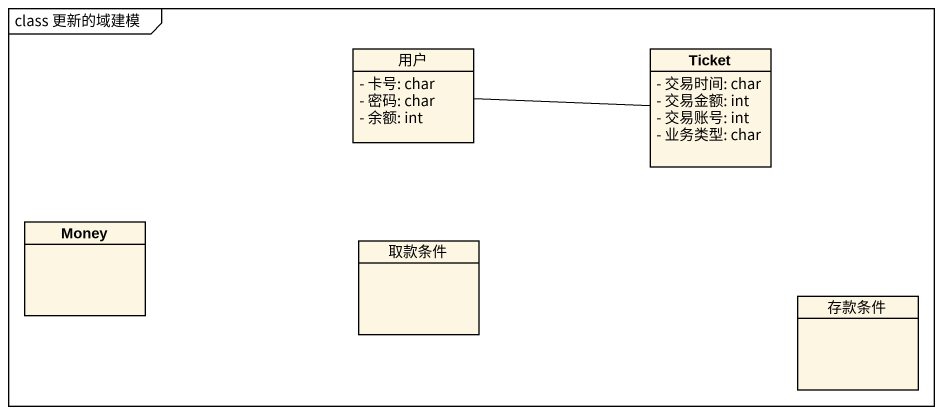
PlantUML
@startuml
mainframe class 更新的域建模
hide circle
hide empty members
skinparam classAttributeIconSize 0
class 用户 {
  - 卡号: char
  - 密码: char
  - 余额: int
}
class Ticket {
  - 交易时间: char
  - 交易金额: int
  - 交易账号: int
  - 业务类型: char
}
class Money
class 取款条件
class 存款条件
用户 -right- Ticket
@enduml
